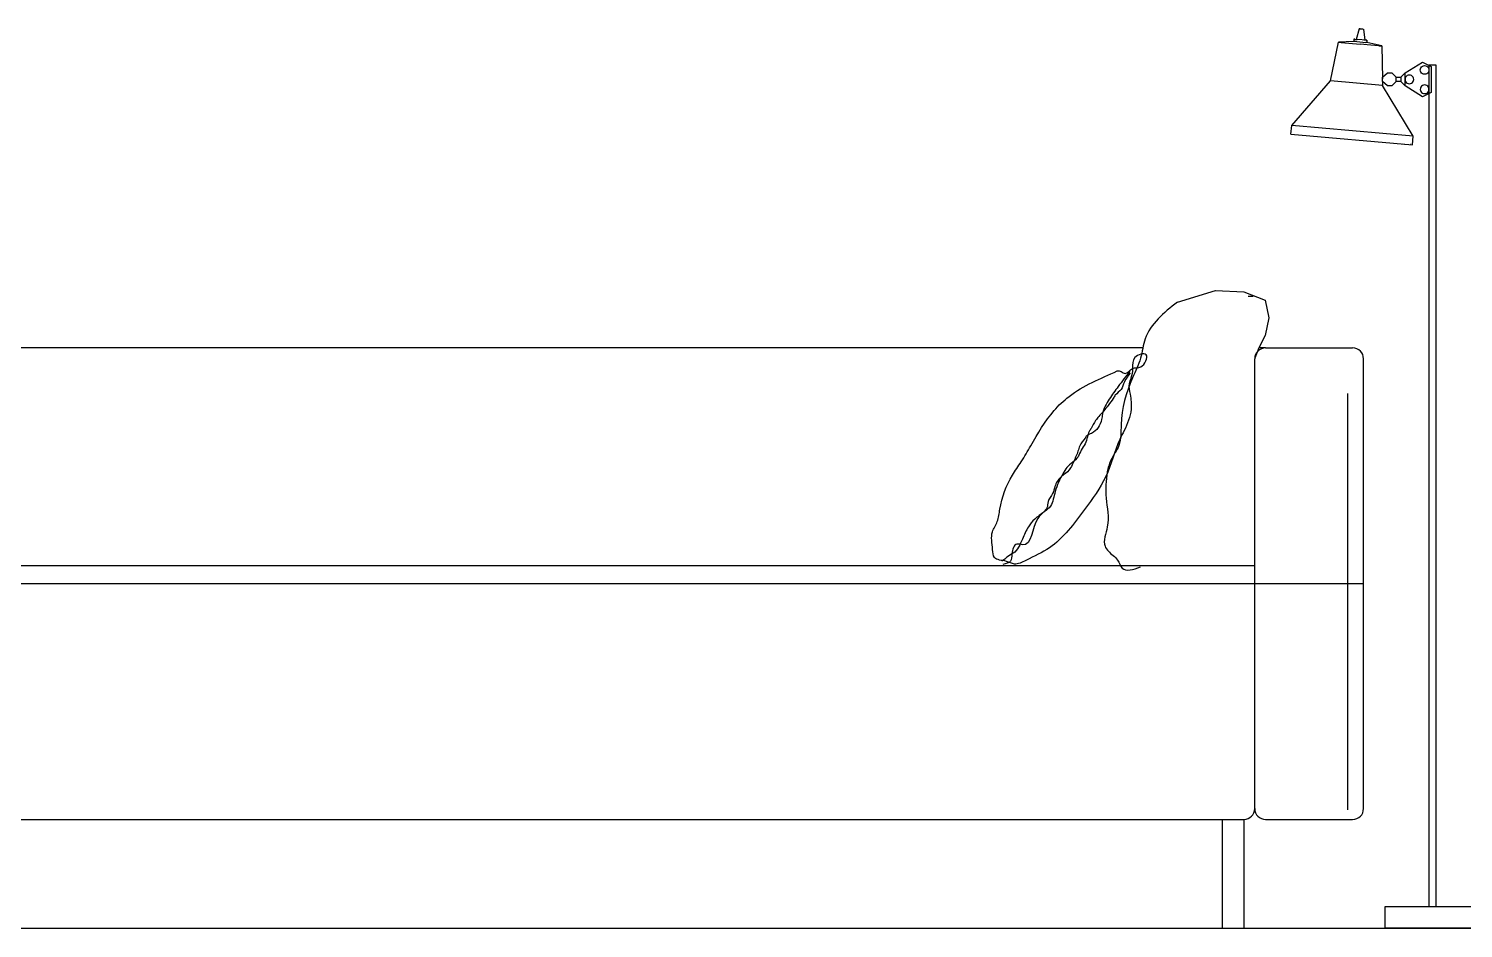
# Model space of a CAD drawing. Header units: millimetres. Extents: x -1666 to 220555, y -7114 to 28673.
# Drawn here: x 54710 to 56687, y 476 to 1716 of the extents above; entities that cross this region are included whole.
import ezdxf

# ---------------------------------------------------------------- set-up
doc = ezdxf.new("R2010")
doc.units = ezdxf.units.MM
doc.header["$LTSCALE"] = 80
doc.linetypes.add('CONTINOUS', pattern=[0])
for name, color, linetype in [('F', 2, 'Continuous'), ('J', 2, 'Continuous'), ('柜子', 3, 'Continuous')]:
    doc.layers.add(name, color=color, linetype=linetype)

msp = doc.modelspace()

# ---------------------------------------------------------------- linework, layer by layer
at = {"color": 8}
for p, q in [((56535.962, 1701.539), (56535.642, 1698.532)), ((56537.135, 1701.475), (56535.962, 1701.539)), ((56537.135, 1701.475), (56540.44, 1701.155)), ((56543.212, 1715.996), (56539.054, 1701.283)), ((56553.874, 1700.003), (56540.44, 1701.155)), ((56543.639, 1715.932), (56543.212, 1715.996)), ((56543.212, 1715.996), (56547.69, 1715.612)), ((56544.705, 1715.868), (56543.639, 1715.932)), ((56547.69, 1715.612), (56548.863, 1715.484)), ((56548.863, 1715.484), (56549.183, 1715.42)), ((56549.183, 1715.42), (56550.889, 1700.259)), ((56552.701, 1700.067), (56549.396, 1700.387)), ((56503.87, 1644.157), (56514.532, 1697.381)), ((56535.642, 1698.532), (56514.532, 1697.381)), ((56514.532, 1697.381), (56518.477, 1697.061)), ((56518.477, 1697.061), (56544.385, 1694.758)), ((56536.922, 1698.468), (56535.642, 1698.532)), ((56540.12, 1698.148), (56536.922, 1698.468)), ((56540.12, 1698.148), (56552.381, 1697.125)), ((56559.312, 1693.478), (56544.385, 1694.758)), ((56553.661, 1696.997), (56552.381, 1697.125)), ((56552.701, 1700.067), (56553.874, 1700.003)), ((56553.874, 1700.003), (56553.661, 1696.997)), ((56574.238, 1692.199), (56553.661, 1696.997)), ((56570.293, 1692.519), (56559.312, 1693.478)), ((56570.293, 1692.519), (56574.238, 1692.199)), ((56574.238, 1692.199), (56575.304, 1646.843)), ((56606.33, 1655.032), (56630.32, 1670.065)), ((56627.547, 1660.661), (56628.187, 1662.132)), ((56628.187, 1662.132), (56629.147, 1663.348)), ((56629.147, 1663.348), (56630.32, 1664.307)), ((56630.32, 1670.065), (56642.261, 1664.052)), ((56630.32, 1664.307), (56631.812, 1664.947)), ((56631.812, 1664.947), (56633.305, 1665.139)), ((56633.305, 1665.139), (56634.904, 1664.947)), ((56634.904, 1664.947), (56636.397, 1664.307)), ((56636.397, 1664.307), (56637.57, 1663.348)), ((56637.57, 1663.348), (56638.529, 1662.132)), ((56638.529, 1662.132), (56639.169, 1660.661)), ((56642.261, 1664.052), (56642.261, 1628.036)), ((56450.241, 1582.552), (56503.87, 1644.157)), ((56575.518, 1637.823), (56503.87, 1644.157)), ((56575.304, 1649.018), (56582.341, 1655.032)), ((56575.304, 1643.005), (56575.304, 1649.018)), ((56575.304, 1643.005), (56575.411, 1642.941)), ((56582.341, 1637.056), (56575.304, 1643.005)), ((56575.411, 1642.941), (56575.518, 1637.823)), ((56582.341, 1655.032), (56588.312, 1655.032)), ((56588.312, 1655.032), (56594.283, 1649.018)), ((56594.283, 1643.005), (56588.312, 1637.056)), ((56594.283, 1643.005), (56594.283, 1649.018)), ((56594.283, 1649.018), (56600.36, 1649.018)), ((56600.36, 1643.005), (56594.283, 1643.005)), ((56606.33, 1655.032), (56600.36, 1649.018)), ((56600.36, 1649.018), (56600.36, 1643.005)), ((56606.33, 1637.056), (56600.36, 1643.005)), ((56606.33, 1637.056), (56606.33, 1655.032)), ((56606.544, 1647.611), (56606.33, 1646.012)), ((56606.33, 1646.012), (56606.544, 1644.476)), ((56607.077, 1649.018), (56606.544, 1647.611)), ((56606.544, 1644.476), (56607.077, 1643.005)), ((56608.036, 1650.298), (56607.077, 1649.018)), ((56607.077, 1643.005), (56608.036, 1641.79)), ((56609.316, 1651.257), (56608.036, 1650.298)), ((56608.036, 1641.79), (56609.316, 1640.83)), ((56610.808, 1651.833), (56609.316, 1651.257)), ((56612.301, 1652.025), (56610.808, 1651.833)), ((56613.9, 1651.833), (56612.301, 1652.025)), ((56615.286, 1651.257), (56613.9, 1651.833)), ((56616.566, 1650.298), (56615.286, 1651.257)), ((56615.286, 1640.83), (56616.566, 1641.79)), ((56617.525, 1649.018), (56616.566, 1650.298)), ((56616.566, 1641.79), (56617.525, 1643.005)), ((56618.058, 1647.611), (56617.525, 1649.018)), ((56617.525, 1643.005), (56618.058, 1644.476)), ((56618.272, 1646.012), (56618.058, 1647.611)), ((56618.058, 1644.476), (56618.272, 1646.012)), ((56627.334, 1659.126), (56627.547, 1660.661)), ((56627.547, 1657.591), (56627.334, 1659.126)), ((56628.187, 1656.119), (56627.547, 1657.591)), ((56629.147, 1654.904), (56628.187, 1656.119)), ((56630.32, 1653.944), (56629.147, 1654.904)), ((56631.812, 1653.304), (56630.32, 1653.944)), ((56633.305, 1653.113), (56631.812, 1653.304)), ((56634.904, 1653.304), (56633.305, 1653.113)), ((56636.397, 1653.944), (56634.904, 1653.304)), ((56637.57, 1654.904), (56636.397, 1653.944)), ((56638.529, 1656.119), (56637.57, 1654.904)), ((56639.169, 1657.591), (56638.529, 1656.119)), ((56639.169, 1660.661), (56639.382, 1659.126)), ((56639.382, 1659.126), (56639.169, 1657.591)), ((56617.632, 1567.903), (56575.518, 1637.823)), ((56588.312, 1637.056), (56582.341, 1637.056)), ((56630.32, 1622.023), (56606.33, 1637.056)), ((56609.316, 1640.83), (56610.808, 1640.254)), ((56610.808, 1640.254), (56612.301, 1640.062)), ((56612.301, 1640.062), (56613.9, 1640.254)), ((56613.9, 1640.254), (56615.286, 1640.83)), ((56627.547, 1633.985), (56627.334, 1632.386)), ((56627.334, 1632.386), (56627.547, 1630.851)), ((56628.187, 1635.393), (56627.547, 1633.985)), ((56627.547, 1630.851), (56628.187, 1629.379)), ((56629.147, 1636.672), (56628.187, 1635.393)), ((56628.187, 1629.379), (56629.147, 1628.164)), ((56630.32, 1637.632), (56629.147, 1636.672)), ((56629.147, 1628.164), (56630.32, 1627.204)), ((56631.812, 1638.207), (56630.32, 1637.632)), ((56642.261, 1628.036), (56630.32, 1622.023)), ((56630.32, 1627.204), (56631.812, 1626.628)), ((56633.305, 1638.399), (56631.812, 1638.207)), ((56631.812, 1626.628), (56633.305, 1626.437)), ((56634.904, 1638.207), (56633.305, 1638.399)), ((56633.305, 1626.437), (56634.904, 1626.628)), ((56636.397, 1637.632), (56634.904, 1638.207)), ((56634.904, 1626.628), (56636.397, 1627.204)), ((56637.57, 1636.672), (56636.397, 1637.632)), ((56636.397, 1627.204), (56637.57, 1628.164)), ((56638.529, 1635.393), (56637.57, 1636.672)), ((56637.57, 1628.164), (56638.529, 1629.379)), ((56639.169, 1633.985), (56638.529, 1635.393)), ((56638.529, 1629.379), (56639.169, 1630.851)), ((56639.382, 1632.386), (56639.169, 1633.985)), ((56639.169, 1630.851), (56639.382, 1632.386)), ((56449.175, 1570.59), (56450.241, 1582.552)), ((56617.632, 1567.903), (56450.241, 1582.552)), ((56449.175, 1570.59), (56616.566, 1555.94)), ((56463.035, 1569.374), (56463.142, 1569.374)), ((56616.566, 1555.94), (56617.632, 1567.903)), ((56602.919, 1557.156), (56602.812, 1557.156)), ((56602.812, 1557.156), (56605.371, 1556.964)), ((56613.687, 1556.196), (56613.58, 1556.196)), ((56527.245, 1213.246), (56527.245, 639.06))]:
    msp.add_line(p, q, dxfattribs=at)
at = {"color": 2}
for p, q in [((56390.008, 1347.44), (56397.241, 1347.44)), ((56414.175, 1275.94), (56534.175, 1275.94)), ((56399.175, 640.94), (56399.175, 1260.94)), ((56549.175, 640.94), (56549.175, 1260.94)), ((54639.175, 975.94), (56399.175, 975.94)), ((54619.175, 625.94), (56384.175, 625.94)), ((56354.175, 625.94), (56354.175, 475.94)), ((56384.175, 625.94), (56384.175, 475.94)), ((56414.175, 625.94), (56534.175, 625.94))]:
    msp.add_line(p, q, dxfattribs=at)
at = {"color": 4}
for p, q in [((56245.125, 1275.94), (54284.041, 1275.94)), ((56414.175, 1275.94), (56404.686, 1275.94))]:
    msp.add_line(p, q, dxfattribs=at)
at = {"color": 41, "true_color": 0xf4ee51}
msp.add_line((53694.175, 475.94), (56984.175, 475.94), dxfattribs=at)
for points in [[(56639.175, 505.94), (56649.175, 505.94), (56649.175, 1665.94), (56639.175, 1665.94)], [(56579.175, 505.94), (56724.175, 505.94), (56724.175, 475.94), (56579.175, 475.94)]]:
    msp.add_lwpolyline(points, close=True, dxfattribs=at)
at = {"color": 2}
msp.add_lwpolyline([(56292.555, 1339.097), (56345.072, 1354.992), (56384.326, 1353.358), (56413.769, 1341.918), (56418.675, 1317.404), (56413.769, 1292.889), (56404.686, 1275.94), (56399.19, 1261.611)], dxfattribs=at)
for centre, start, end in [((56414.175, 1260.94), 90, 180), ((56534.175, 1260.94), 0, 90), ((56384.175, 640.94), 270, 0), ((56414.175, 640.94), 180, 270), ((56534.175, 640.94), 270, 0)]:
    msp.add_arc(centre, 15, start, end, dxfattribs=at)
msp.add_open_spline([(56292.555, 1339.097), (56273.911, 1324.176), (56247.612, 1303.128), (56243.529, 1260.54), (56224.475, 1223.843), (56213.487, 1183.43), (56215.544, 1142.201), (56200.476, 1123.609), (56194.015, 1098.815), (56192.931, 1067.531), (56200.738, 1034.259), (56187.137, 1004.247), (56202.091, 991.373), (56211.823, 983.382), (56216.684, 965.468), (56231.85, 970.621), (56241.943, 974.051)], degree=3, knots=[0, 0, 0, 0, 67.21927258, 94.81904376, 123.87584997, 190.57019298, 219.19072245, 242.52784091, 259.02767856, 295.40872029, 334.94760495, 361.99811201, 378.80293114, 387.74615415, 400.4894674, 425.8446229, 425.8446229, 425.8446229, 425.8446229], dxfattribs=at)
at = {"layer": 'F', "color": 8}
for points, knots in [([(56227.104, 1243.824), (56221.691, 1236.786), (56211.997, 1224.18), (56198.192, 1205.469), (56189.45, 1189.932), (56188.267, 1171.932), (56180.069, 1159.245), (56168.074, 1156.192), (56163.915, 1149.001), (56157.904, 1143.114), (56155.134, 1130.842), (56150.267, 1121.115), (56145.246, 1108.885), (56138.182, 1102.613), (56128.992, 1095.958), (56123.654, 1086.77), (56121.429, 1074.043), (56113.185, 1066.008), (56114.292, 1055.572), (56106.155, 1047.766), (56096.25, 1041.058), (56085.522, 1028.27), (56078.722, 1011.221), (56071.105, 993.875), (56059.254, 989.481), (56055.123, 984.653), (56052.499, 983.089), (56050.685, 982.008)], [0, 0, 0, 0, 26.58474541, 47.61551418, 70.33565065, 77.96663004, 101.77103109, 108.87051354, 112.83792974, 125.9361686, 133.46314961, 149.8198679, 158.69064895, 172.71870353, 177.24302384, 192.7610586, 202.79703327, 215.59085382, 224.46163487, 231.21810461, 247.57869765, 261.09160573, 280.07586586, 303.5132094, 313.31451174, 316.12012266, 322.3945013, 322.3945013, 322.3945013, 322.3945013]), ([(56227.52, 1241.049), (56224.571, 1237.268), (56219.28, 1230.484), (56216.261, 1217.911), (56207.786, 1212.75), (56203.38, 1204.313), (56195.473, 1194.648), (56187.377, 1184.568), (56178.316, 1174.743), (56175.319, 1166.906), (56170.184, 1160.024), (56168.39, 1152.556), (56166.156, 1143.387), (56159.364, 1135.521), (56155.382, 1121.641), (56141.451, 1114.871), (56132.22, 1097.552), (56123.406, 1080.67), (56120.471, 1054.516), (56091.081, 1042.69), (56092.681, 998.142), (56068.044, 1008.27), (56063.833, 993.515), (56064.49, 980.232), (56056.285, 978.549), (56051.907, 977.652)], [0, 0, 0, 0, 14.3042955, 25.66436373, 36.88680739, 42.05948564, 53.96168617, 74.23104829, 80.98750233, 93.78132288, 98.95400113, 106.48099904, 116.51697372, 126.86233022, 136.97653761, 158.30694631, 168.65230281, 195.11614213, 216.44258831, 240.57776392, 282.89880973, 290.53584344, 305.79780222, 315.91200961, 327.48349217, 327.48349217, 327.48349217, 327.48349217])]:
    msp.add_open_spline(points, degree=3, knots=knots, dxfattribs=at)
at = {"layer": 'J', "color": 4}
msp.add_open_spline([(56209.527, 1244.318), (56186.987, 1233.477), (56153.947, 1220.9), (56114.776, 1183.104), (56096.03, 1150.372), (56078.384, 1119.881), (56059.313, 1093.369), (56048.437, 1064.664), (56046.081, 1036.711), (56034.275, 1020.118), (56037.957, 1003.26), (56038.733, 982.972), (56055.882, 983.616), (56069.315, 975.554), (56090.605, 986.84), (56127.899, 1002.936), (56161.14, 1049.062), (56197.433, 1097.051), (56206.676, 1137.882), (56222.03, 1166.997), (56230.522, 1187.919), (56228.304, 1210.026), (56224.557, 1224.627), (56229.572, 1235.897), (56231.659, 1247.872), (56229.361, 1264.597), (56256.711, 1272.382), (56245.053, 1246.049), (56229.882, 1250.517), (56221.455, 1235.606), (56213.006, 1245.991), (56209.527, 1244.318)], degree=3, knots=[0, 0, 0, 0, 75.03606796, 103.5124748, 161.52545492, 187.25330787, 209.24059993, 259.41358875, 276.87529173, 292.42197232, 316.81531162, 328.0616559, 345.43091882, 357.01044817, 373.60754395, 410.46954013, 482.08601366, 536.10598324, 590.74493338, 604.38031257, 635.23314903, 656.00399691, 670.69142091, 678.40462579, 692.04000939, 707.72694267, 723.57113345, 741.90626402, 753.40431467, 765.75550061, 777.33499886, 777.33499886, 777.33499886, 777.33499886], dxfattribs=at)
at = {"layer": '柜子', "color": 2, "linetype": 'CONTINOUS'}
msp.add_line((56549.175, 950.94), (53799.175, 950.94), dxfattribs=at)

doc.saveas('drawing.dxf')
